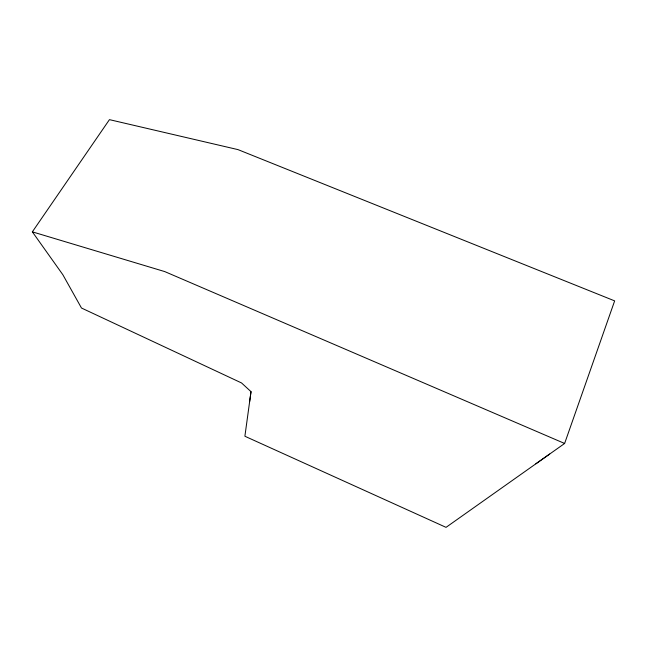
<?xml version="1.0" encoding="UTF-8"?>
<svg xmlns="http://www.w3.org/2000/svg" width="647" height="647" viewBox="0 0 647 647"><rect width="100%" height="100%" fill="white"/><g stroke="black" fill="none" stroke-linecap="round" stroke-linejoin="round"><path stroke-width="0.97" d="M249.645 401.617L251.012 391.653L241.541 382.951L81.482 308.021L62.848 274.732L32.35 231.852L109.448 119.646L237.999 149.619L614.65 300.879L564.621 443.47L446.034 527.354L244.889 436.24L251.012 391.653M535.845 463.818L549.683 454.04M32.35 231.852L164.759 271.594L564.621 443.47"/></g></svg>
